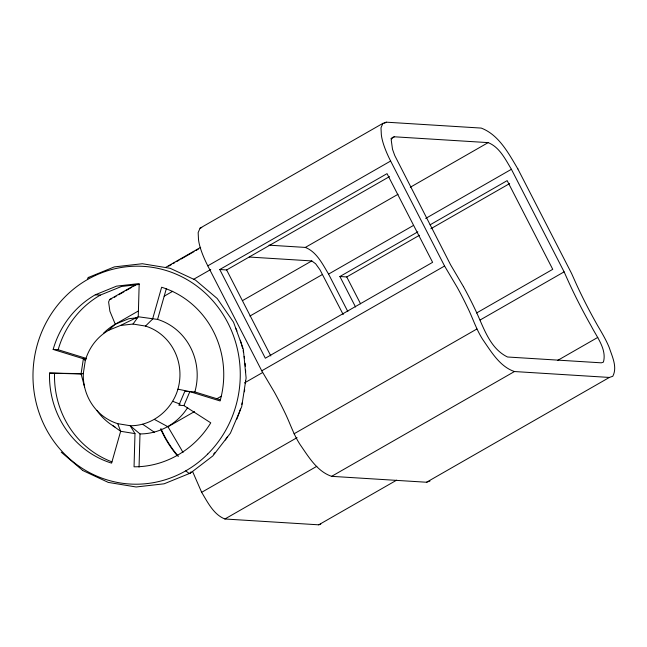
<?xml version="1.0" encoding="UTF-8"?>
<svg xmlns="http://www.w3.org/2000/svg" width="647" height="647" viewBox="0 0 647 647"><rect width="100%" height="100%" fill="white"/><g stroke="black" fill="none" stroke-linecap="round" stroke-linejoin="round"><path stroke-width="0.97" d="M87.458 279.544L88.065 277.595L114.325 266.904L142.364 263.725L170.185 268.303L195.443 280.07L217.222 298.518L233.535 322.198L243.321 349.21L246.111 378.01L241.711 406.639L230.429 433.142L212.814 455.949L190.396 473.111L164.136 483.802L136.105 486.981L108.284 482.403L83.018 470.636M138.385 310.972L115.271 324.22L108.68 330.261A50.854 48.339 -86.4 0 0 85.299 360.581L83.285 373.699A50.854 48.339 -86.4 0 0 117.722 423.672L130.184 425.71L134.98 433.619L134.05 466.802C165.365 467.013 194.666 449.455 210.752 422.839L183.902 405.58L178.887 405.265L184.832 391.306L194.852 391.936L220.36 399.806M139.056 467.118L139.987 433.935L130.184 425.71C152.182 426.074 171.932 410.044 177.917 389.171A50.854 48.339 -86.4 0 0 145.494 326.08L133.031 324.042L120.479 325.473L108.68 330.261M190.986 471.825L190.396 473.111M194.852 391.936A58.456 55.561 -86.4 0 0 157.585 319.416L166.376 288.522M135.902 284.462L109.65 299.512L108.607 301.963L109.901 311.28L115.271 324.22A58.456 55.561 -86.4 0 0 103.512 333.229M517.875 168.948C508.639 153.468 498.934 134.859 481.222 128.082L386.299 122.178L382.878 123.375L200.044 228.165L198.16 232.613L198.492 239.382A40.567 10.692 60.2 0 0 207.792 265.836L261.752 370.82L274.409 392.211A102.727 27.077 60.2 0 1 284.51 411.864C289.921 422.685 293.439 434.388 300.095 444.578C308.506 456.645 316.965 471.364 331.628 476.338L426.551 482.241L429.972 481.053M382.878 123.375L380.994 127.823L381.326 134.584A40.567 10.692 60.2 0 0 390.626 161.038L444.578 266.022L457.243 287.422A102.727 27.077 60.2 0 1 467.336 307.066C472.755 317.895 476.265 329.59 482.929 339.78C491.332 351.855 499.799 366.566 514.454 371.54L609.377 377.444L612.806 376.255C617.586 367.084 612.167 356.578 609.264 347.641C606.061 339.78 601.678 332.542 597.424 325.231A151.204 39.855 60.2 0 1 576.631 284.769L571.568 273.438L517.616 168.455M183.902 405.58L189.846 391.621L220.077 400.954A91.656 87.11 -86.4 0 0 161.637 287.244L152.579 319.1L145.494 326.08M133.031 324.042L138.256 316.763L139.186 283.572L116.557 286.144L95.295 294.789A91.656 87.11 -86.4 0 0 53.159 349.429L83.39 358.762L86.391 358.948M187.687 407.473C177.61 423.809 159.162 433.951 139.987 433.935M384.553 123.181L386.299 122.178M165.664 267.397L200.675 247.332M114.365 297.272L116.12 296.269M118.749 294.765L123.998 291.757M125.744 290.754L131.875 287.244M133.622 286.241L135.377 285.238M168.632 266.168L171.261 264.663M173.008 263.661L174.763 262.658M176.51 261.655L179.138 260.151M180.885 259.148L194.019 251.618M195.766 250.615L198.394 249.111M390.853 138.798L394.355 136.792L488.153 142.623C499.541 147.079 505.412 159.397 511.405 169.296L564.111 271.853L568.956 282.666A163.748 43.163 60.2 0 0 591.471 326.484C597.019 337.289 606.926 349.42 603.425 362.102L601.33 362.83L507.523 356.998C489.035 348.054 483.244 325.886 474.793 308.692A115.247 30.377 60.2 0 0 463.462 286.645M207.8 265.836L390.626 161.038M164.192 296.18L172.741 291.279M193.493 279.383L210.744 269.5M219.762 269.524L387.035 173.647L432.617 262.326L265.335 358.212L219.762 269.524L226.62 269.953L389.518 176.582M269.015 245.164L305.327 247.421L398.051 194.27M410.303 187.25L488.153 142.623M242.617 300.556L311.765 260.927L315.647 263.766L319.998 269.823L343.201 314.539M249.928 316.051L322.578 274.409M347.827 311.547L328.579 274.093L413.433 225.455M425.677 218.435L511.405 169.296M355.543 306.977L339.893 276.52L417.841 231.836M430.101 224.816L507.167 180.634L552.748 269.322L476.548 312.994M339.893 276.52L346.752 276.94L419.442 235.282M430.829 228.755L509.65 183.57M261.752 370.82L444.578 266.022M154.536 419.491L167.977 426.777L194.512 411.573M216.907 398.738L221.177 396.287M244.477 382.935L262.585 372.551M480.139 319.99L564.111 271.853M294.045 433.805L476.871 329.008M320.815 524.094L318.72 524.822L224.913 518.991C213.534 514.535 207.655 502.218 201.662 492.318L297.07 437.631M224.913 518.991L316.82 466.309M331.628 476.338L514.454 371.54M557.56 360.46L597.796 337.394M318.72 524.822L396.619 480.171M426.551 482.241L609.377 377.444M120.479 325.473L138.256 316.763L157.585 319.416M95.295 294.789L100.309 295.097L121.563 286.459L139.275 284.445M115.271 324.22L128.834 318.712L137.496 317.726M394.355 136.792L392.26 137.52L391.217 139.978L392.511 149.287L394.751 155.515L450.587 264.793L463.462 286.645M200.044 228.165L201.759 227.574M109.65 299.512L111.745 298.777M88.437 277.426L88.882 277.385M190.024 473.281L188.479 472.989L185.77 470.838M83.285 373.699L49.528 373.068A91.656 87.11 -86.4 0 0 111.591 463.131L120.657 431.282L117.722 423.672M49.528 373.068L81.15 374.023M249.249 257.037L311.765 260.927M53.159 349.429L58.165 349.736L86.512 358.487M134.98 433.619L120.657 431.282L112.432 425.427M177.917 389.171L189.846 391.621M305.327 247.421C316.707 251.877 322.586 264.186 328.579 274.093M172.741 401.318L180.181 404.157M142.736 424.286L154.423 432.293M61.239 452.18L82.654 470.409M85.299 360.581L83.39 358.762L81.069 373.837L84.563 386.898M167.977 426.777L180.853 448.63A115.247 30.377 60.2 0 1 183.004 452.568M346.752 276.94L360.565 303.815M226.62 269.953L270.818 355.947M192.612 471.59L201.662 492.318M114.94 426.939A58.456 55.561 -86.4 0 1 96.848 410.408M235.767 328.264A109.416 103.997 -86.4 0 1 236.931 330.957M240.32 340.193A109.416 103.997 -86.4 0 1 242.665 348.701M243.094 350.593A109.416 103.997 -86.4 0 1 243.49 352.51M244.194 356.384A109.416 103.997 -86.4 0 1 244.493 358.333M245.1 363.25A109.416 103.997 -86.4 0 1 245.359 366.21M245.585 370.173A109.416 103.997 -86.4 0 1 245.65 372.146M245.52 380.978A109.416 103.997 -86.4 0 1 245.391 382.943M244.695 389.834A109.416 103.997 -86.4 0 1 244.42 391.799M242.31 402.474A109.416 103.997 -86.4 0 1 241.816 404.375M240.466 409.066A109.416 103.997 -86.4 0 1 236.737 419.248M227.542 436.66A109.416 103.997 -86.4 0 1 225.285 440.017M215.095 452.504A109.416 103.997 -86.4 0 1 213.712 453.927M177.472 455.868A109.416 103.997 -86.4 0 1 161.014 429.802M178.426 456.361A109.036 103.625 -86.4 0 1 160.893 428.524M111.923 461.845A91.656 87.11 -86.4 0 1 54.534 373.376M58.165 349.736A91.656 87.11 -86.4 0 1 100.309 295.097M207.719 454.04A109.036 103.625 -86.4 0 0 166.384 270.575A109.036 103.625 -86.4 0 0 35.755 400.954A109.036 103.625 -86.4 0 0 207.719 454.04"/></g></svg>
